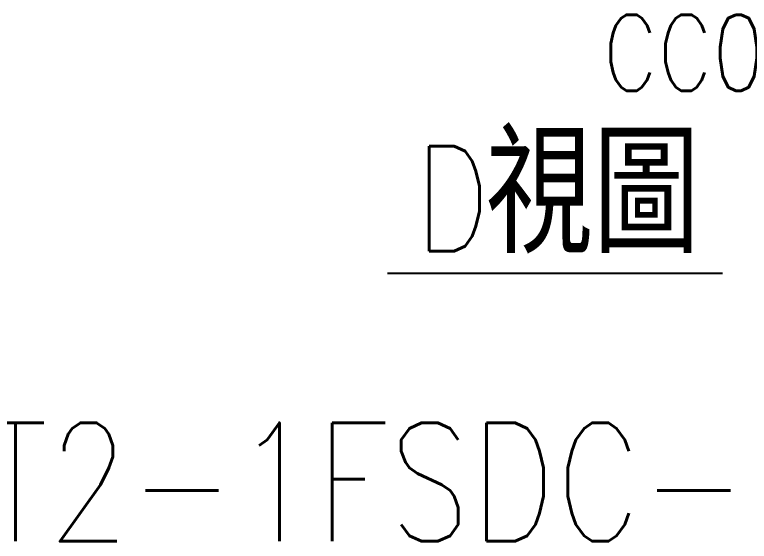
# Model space of a CAD drawing. Header units: millimetres. Extents: x 5676 to 6070, y -308 to -29.
# Drawn here: x 5866.9 to 5895.87, y -283.97 to -263.2 of the extents above; entities that cross this region are included whole.
import ezdxf
from ezdxf.enums import TextEntityAlignment as Align

# ---------------------------------------------------------------- set-up
doc = ezdxf.new("R2010")
doc.units = ezdxf.units.MM
doc.header["$LTSCALE"] = 10
doc.layers.get('0').update_dxf_attribs({"linetype": 'CONTINUOUS'})
doc.styles.add('SIMPLEX', font='SIMPLEX.shx', dxfattribs={"width": 0.8, "bigfont": 'chineset.shx'})
doc.styles.get("Standard").update_dxf_attribs({"font": 'TXT', "width": 0.8, "bigfont": 'CHINESET'})

msp = doc.modelspace()

# ---------------------------------------------------------------- linework, layer by layer
at = {"color": 6}
msp.add_line((5881.6033, -273.3973), (5894.8124, -273.3973), dxfattribs=at)

# ---------------------------------------------------------------- texts
at = {"color": 3, "width": 0.9}
msp.add_text('視圖', height=4.69698, dxfattribs=at).set_placement((5885.4731, -272.6027))
at = {"color": 3, "style": 'SIMPLEX', "width": 0.8}
for s, height, p in [('D', 4.1444, (5882.672, -270.4591)), ('=1R20-20T2-1FSDC-1400-1550-0.025', 4.673281, (5837.9234, -281.6339))]:
    msp.add_text(s, height=height, dxfattribs=at).set_placement(p, align=Align.MIDDLE_LEFT)
at = {"insert": (5890.0961, -266.1986), "char_height": 3, "attachment_point": 7, "style": 'SIMPLEX'}
msp.add_mtext('CC05001M6X1PX03', dxfattribs=at)

doc.saveas('drawing.dxf')
